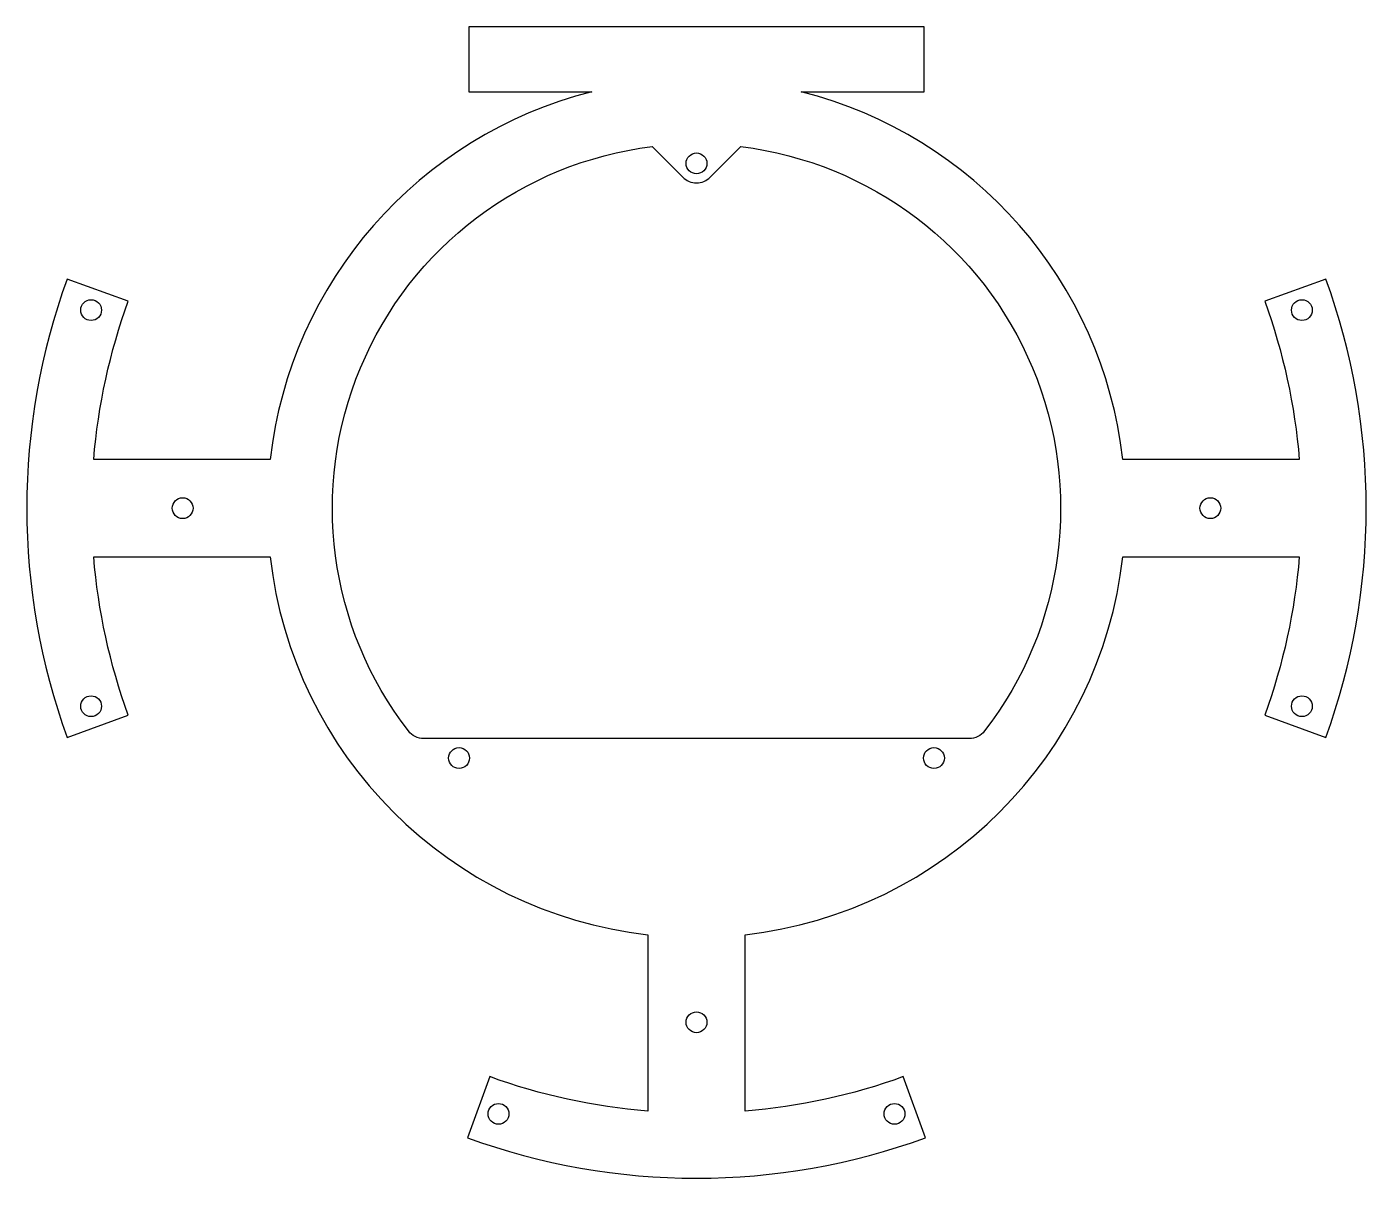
# Model space of a CAD drawing. Header units: millimetres. Extents: x -103 to 103, y -103 to 74.
import ezdxf

# ---------------------------------------------------------------- set-up
doc = ezdxf.new("R2010")
doc.units = ezdxf.units.MM
doc.layers.get('0').update_dxf_attribs({"linetype": 'CONTINUOUS'})

msp = doc.modelspace()

# ---------------------------------------------------------------- linework, layer by layer
for points in [[(-96.79, 35.23, 0.176327), (-96.79, -35.23), (-87.39, -31.81, -0.067184), (-92.7, -7.5), (-65.57, -7.5, 0.348971), (-7.5, -65.57), (-7.5, -92.7, -0.067184), (-31.81, -87.39), (-35.23, -96.79, 0.176327), (35.23, -96.79), (31.81, -87.39, -0.067184), (7.5, -92.7), (7.5, -65.57, 0.348971), (65.57, -7.5), (92.7, -7.5, -0.067184), (87.39, -31.81), (96.79, -35.23, 0.176327), (96.79, 35.23), (87.39, 31.81, -0.067184), (92.7, 7.5), (65.57, 7.5, 0.312106), (16.12, 64), (35, 64), (35, 74), (-35, 74), (-35, 64), (-16.12, 64, 0.312106), (-65.57, 7.5), (-92.7, 7.5, -0.067184), (-87.39, 31.81)], [(41.93, -35.41), (-41.93, -35.41, -0.232226), (-44.31, -34.25, -0.581455), (-6.83, 55.58), (-2.12, 50.88, 0.414214), (2.12, 50.88), (6.83, 55.58, -0.581455), (44.31, -34.25, -0.232226)]]:
    msp.add_lwpolyline(points, format="xyb", close=True)
for centre in [(0, 53), (-93.11, 30.45), (93.11, 30.45), (-79.03, 0), (79.03, 0), (-93.11, -30.45), (93.11, -30.45), (-36.52, -38.41), (36.52, -38.41), (0, -79.03), (-30.45, -93.11), (30.45, -93.11)]:
    msp.add_circle(centre, 1.6)

doc.saveas('drawing.dxf')
